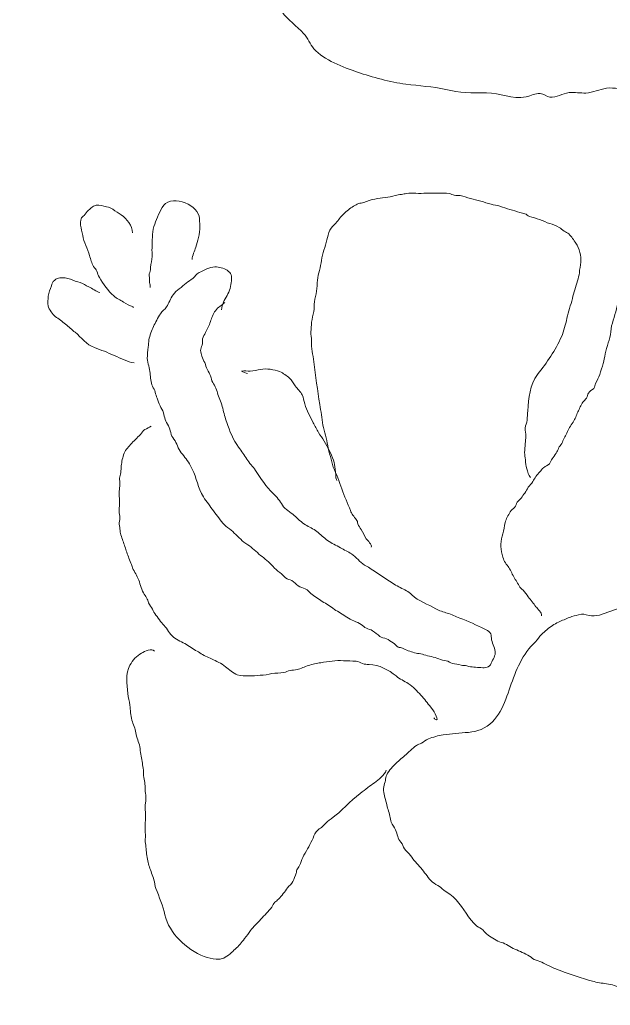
# Model space of a CAD drawing. Header units: millimetres. Extents: x 378.1 to 391.6, y -209.8 to -175.9.
# Drawn here: x 381.956 to 384.171, y -193.075 to -189.377 of the extents above; entities that cross this region are included whole.
import ezdxf

# ---------------------------------------------------------------- set-up
doc = ezdxf.new("R2010")
doc.units = ezdxf.units.MM
doc.header["$MEASUREMENT"] = 0
doc.layers.add('RightSide', color=7, linetype='Continuous', lineweight=0)

msp = doc.modelspace()

# ---------------------------------------------------------------- linework, layer by layer
at = {"layer": 'RightSide', "color": 18, "lineweight": 13, "true_color": 0x000000}
for points, knots in [([(385.8893, -193.0246), (385.9044, -192.9989), (385.9155, -192.978), (385.9225, -192.9506), (385.9292, -192.9247), (385.9317, -192.9003), (385.9431, -192.8748), (385.9657, -192.8245), (385.9929, -192.7739), (386.0216, -192.7273), (386.0736, -192.6427), (386.1129, -192.5322), (386.1392, -192.4359), (386.1668, -192.335), (386.2065, -192.2427), (386.2365, -192.1445), (386.2651, -192.0514), (386.2861, -191.957), (386.2862, -191.8602), (386.2862, -191.7687), (386.2862, -191.6773), (386.2862, -191.5858), (386.2862, -191.5418), (386.2855, -191.4977), (386.2861, -191.4537), (386.2868, -191.4061), (386.2707, -191.3665), (386.27, -191.3176), (386.2686, -191.2224), (386.2234, -191.1203), (386.1867, -191.0319), (386.1482, -190.9391), (386.1335, -190.8348), (386.1001, -190.738), (386.0662, -190.6398), (386.0325, -190.5448), (386.001, -190.4453), (385.9727, -190.356), (386.0006, -190.2607), (385.956, -190.1725), (385.9071, -190.0757), (385.849, -189.9725), (385.7694, -189.8992), (385.7259, -189.8591), (385.706, -189.8183), (385.6789, -189.7665), (385.6534, -189.7178), (385.6155, -189.6786), (385.5833, -189.6346), (385.5469, -189.5849), (385.4965, -189.5436), (385.4424, -189.5139), (385.3953, -189.4879), (385.3538, -189.4559), (385.3022, -189.4381), (385.2127, -189.407), (385.1188, -189.3983), (385.0302, -189.3737), (385.001, -189.3656), (384.9813, -189.3731), (384.9544, -189.3783), (384.9358, -189.3819), (384.916, -189.3822), (384.8975, -189.3856), (384.8409, -189.396), (384.8057, -189.4188), (384.7567, -189.4446), (384.7145, -189.4669), (384.6665, -189.4898), (384.6229, -189.5043), (384.5728, -189.521), (384.5317, -189.5524), (384.4845, -189.5689), (384.4345, -189.5864), (384.3824, -189.6024), (384.3303, -189.6139), (384.3031, -189.62), (384.2753, -189.6312), (384.2485, -189.6354), (384.2189, -189.6402), (384.1868, -189.6297), (384.1571, -189.6337), (384.1298, -189.6374), (384.1083, -189.6503), (384.0799, -189.6517), (384.0592, -189.6528), (384.0376, -189.6479), (384.017, -189.6503), (383.9911, -189.6532), (383.9698, -189.6688), (383.9446, -189.6667), (383.932, -189.6657), (383.9211, -189.6548), (383.909, -189.6539), (383.8873, -189.6522), (383.8754, -189.6619), (383.8553, -189.6661), (383.8025, -189.6771), (383.758, -189.6503), (383.7067, -189.651), (383.6519, -189.6517), (383.6057, -189.6506), (383.554, -189.6383), (383.5061, -189.6269), (383.4527, -189.6252), (383.4042, -189.6185), (383.3458, -189.6105), (383.279, -189.5926), (383.2232, -189.5734), (383.1721, -189.5558), (383.096, -189.5278), (383.0598, -189.4857), (383.0444, -189.4678), (383.0369, -189.4462), (383.021, -189.428), (382.9962, -189.3998), (382.9601, -189.3783), (382.9399, -189.3466), (382.925, -189.3234), (382.9225, -189.3078), (382.9008, -189.2873), (382.872, -189.2599), (382.8716, -189.2611), (382.8617, -189.2212), (382.8488, -189.1688), (382.7902, -189.124), (382.7671, -189.0733), (382.7609, -189.0598), (382.766, -189.0398), (382.7607, -189.0264), (382.7564, -189.0154), (382.7455, -189.0076), (382.7405, -188.9975), (382.7276, -188.9714), (382.7352, -188.9558), (382.7317, -188.9276), (382.7255, -188.8769), (382.7018, -188.8321), (382.6982, -188.7815), (382.6962, -188.7535), (382.684, -188.7316), (382.6804, -188.7045), (382.6772, -188.6809), (382.6848, -188.6572), (382.6798, -188.6339), (382.668, -188.5797), (382.6527, -188.523), (382.6399, -188.4688), (382.6336, -188.4422), (382.6323, -188.422), (382.632, -188.3948), (382.6317, -188.3663), (382.6213, -188.3471), (382.6165, -188.3199), (382.6077, -188.2704), (382.6151, -188.213), (382.6151, -188.1624), (382.6151, -188.0662), (382.6089, -187.9678), (382.6144, -187.8719), (382.6173, -187.8234), (382.6319, -187.7833), (382.6316, -187.7329), (382.6314, -187.6792), (382.6402, -187.624), (382.6514, -187.5716), (382.6638, -187.5134), (382.6913, -187.4547), (382.7102, -187.3981), (382.7212, -187.365), (382.7309, -187.3312), (382.7428, -187.2985), (382.7536, -187.269), (382.7712, -187.2486), (382.785, -187.2211), (382.8085, -187.1741), (382.8221, -187.1183), (382.8296, -187.0678), (382.8379, -187.0121), (382.8691, -186.9634), (382.878, -186.9061), (382.8826, -186.8768), (382.8806, -186.8514), (382.8916, -186.823), (382.9017, -186.797), (382.9081, -186.7778), (382.9127, -186.7504), (382.9166, -186.7275), (382.9245, -186.7136), (382.9338, -186.692), (382.9459, -186.6637), (382.9408, -186.6361), (382.949, -186.608), (382.9631, -186.5602), (383.0033, -186.5133), (383.033, -186.4753), (383.0767, -186.4195), (383.1169, -186.3706), (383.1736, -186.3274), (383.2227, -186.2898), (383.2494, -186.252), (383.3105, -186.2318), (383.3297, -186.2254), (383.3443, -186.2199), (383.3629, -186.2116), (383.3942, -186.1976), (383.419, -186.1979), (383.45, -186.1874), (383.5011, -186.17), (383.5349, -186.1585), (383.5907, -186.1613), (383.6159, -186.1626), (383.6325, -186.1749), (383.6564, -186.1794), (383.6838, -186.1845), (383.7115, -186.1844), (383.7396, -186.1909), (383.8589, -186.2185), (383.9588, -186.2804), (384.0703, -186.3278), (384.1186, -186.3483), (384.1646, -186.3709), (384.2122, -186.393), (384.237, -186.4045), (384.2602, -186.4207), (384.2852, -186.4315), (384.3131, -186.4435), (384.3434, -186.4409), (384.3688, -186.4587), (384.4011, -186.4814), (384.3982, -186.4875), (384.4378, -186.4967), (384.4597, -186.5019), (384.4903, -186.5068), (384.5087, -186.5185), (384.5542, -186.5474), (384.5972, -186.5905), (384.6527, -186.6051), (384.7048, -186.6189), (384.7583, -186.6258), (384.8112, -186.6414), (384.8542, -186.6541), (384.9086, -186.675), (384.9543, -186.6714), (384.9993, -186.668), (385.0435, -186.6352), (385.0866, -186.625), (385.112, -186.6189), (385.1388, -186.6184), (385.1626, -186.6047), (385.174, -186.5982), (385.1816, -186.5839), (385.1938, -186.5786), (385.208, -186.5724), (385.2261, -186.5761), (385.2407, -186.5717), (385.2876, -186.5578), (385.3375, -186.54), (385.3765, -186.5132), (385.4236, -186.4809), (385.4566, -186.4305), (385.4808, -186.3765), (385.5219, -186.2846), (385.529, -186.1806), (385.5501, -186.0855), (385.5617, -186.0335), (385.5772, -185.982), (385.5896, -185.9302), (385.6014, -185.8807), (385.6343, -185.8316), (385.6412, -185.7816)], [0, 0, 0, 0, 1, 1, 1, 2, 2, 2, 3, 3, 3, 4, 4, 4, 5, 5, 5, 6, 6, 6, 7, 7, 7, 8, 8, 8, 9, 9, 9, 10, 10, 10, 11, 11, 11, 12, 12, 12, 13, 13, 13, 14, 14, 14, 15, 15, 15, 16, 16, 16, 17, 17, 17, 18, 18, 18, 19, 19, 19, 20, 20, 20, 21, 21, 21, 22, 22, 22, 23, 23, 23, 24, 24, 24, 25, 25, 25, 26, 26, 26, 27, 27, 27, 28, 28, 28, 29, 29, 29, 30, 30, 30, 31, 31, 31, 32, 32, 32, 33, 33, 33, 34, 34, 34, 35, 35, 35, 36, 36, 36, 37, 37, 37, 38, 38, 38, 39, 39, 39, 40, 40, 40, 41, 41, 41, 42, 42, 42, 43, 43, 43, 44, 44, 44, 45, 45, 45, 46, 46, 46, 47, 47, 47, 48, 48, 48, 49, 49, 49, 50, 50, 50, 51, 51, 51, 52, 52, 52, 53, 53, 53, 54, 54, 54, 55, 55, 55, 56, 56, 56, 57, 57, 57, 58, 58, 58, 59, 59, 59, 60, 60, 60, 61, 61, 61, 62, 62, 62, 63, 63, 63, 64, 64, 64, 65, 65, 65, 66, 66, 66, 67, 67, 67, 68, 68, 68, 69, 69, 69, 70, 70, 70, 71, 71, 71, 72, 72, 72, 73, 73, 73, 74, 74, 74, 75, 75, 75, 76, 76, 76, 77, 77, 77, 78, 78, 78, 79, 79, 79, 80, 80, 80, 81, 81, 81, 82, 82, 82, 83, 83, 83, 84, 84, 84, 85, 85, 85, 86, 86, 86, 87, 87, 87, 88, 88, 88, 89, 89, 89, 90, 90, 90, 90]), ([(382.8135, -198.6304), (382.7859, -198.6115), (382.7777, -198.5754), (382.7602, -198.5482), (382.7411, -198.5185), (382.7208, -198.4976), (382.6973, -198.4733), (382.6755, -198.4507), (382.6696, -198.426), (382.655, -198.3989), (382.6365, -198.3645), (382.6121, -198.3354), (382.5944, -198.2997), (382.5597, -198.2293), (382.531, -198.1646), (382.4741, -198.1089), (382.4134, -198.0496), (382.3815, -197.9784), (382.344, -197.9028), (382.312, -197.8381), (382.293, -197.7714), (382.2676, -197.7044), (382.2534, -197.6667), (382.2523, -197.6305), (382.2393, -197.5927), (382.2268, -197.5566), (382.2095, -197.5183), (382.2031, -197.4811), (382.1975, -197.4483), (382.1992, -197.414), (382.1934, -197.3815), (382.1872, -197.3469), (382.1893, -197.3092), (382.1814, -197.2744), (382.1658, -197.206), (382.1317, -197.1355), (382.1204, -197.0662), (382.1173, -197.0474), (382.1231, -197.0277), (382.1199, -197.0094), (382.116, -196.9877), (382.1059, -196.9696), (382.102, -196.9474), (382.0969, -196.9185), (382.0925, -196.8899), (382.0864, -196.8614), (382.0707, -196.789), (382.0522, -196.7178), (382.04, -196.6452), (382.029, -196.5804), (382.0142, -196.5162), (382.0027, -196.4513), (381.9907, -196.3831), (381.9559, -196.3091), (381.9693, -196.2363), (381.976, -196.1999), (381.987, -196.1772), (381.9866, -196.138), (381.9863, -196.1034), (381.9878, -196.0687), (381.9866, -196.0342), (381.9854, -195.9987), (381.9724, -195.9689), (381.9693, -195.9341), (381.9685, -195.9251), (381.9685, -195.9115), (381.9697, -195.902), (381.9727, -195.879), (381.9704, -195.8586), (381.9733, -195.8366), (381.9778, -195.8037), (381.9827, -195.7705), (381.9863, -195.7365), (381.9899, -195.7021), (382.0025, -195.672), (382.0036, -195.6365), (382.0046, -195.6047), (382.0079, -195.5857), (382.0161, -195.5555), (382.0288, -195.5088), (382.0092, -195.4788), (382.0024, -195.4352), (381.9918, -195.368), (382.0164, -195.3052), (382.0193, -195.2413), (382.0228, -195.1653), (382.0622, -195.0923), (382.09, -195.0218), (382.1172, -194.9527), (382.1539, -194.8937), (382.1819, -194.8262), (382.2079, -194.7635), (382.2289, -194.6933), (382.2513, -194.629), (382.2629, -194.5956), (382.2765, -194.5628), (382.2888, -194.5299), (382.3016, -194.4957), (382.2981, -194.463), (382.3129, -194.4302), (382.3261, -194.4008), (382.3344, -194.3741), (382.3455, -194.3438), (382.3601, -194.304), (382.3855, -194.2701), (382.4042, -194.2317), (382.4202, -194.1989), (382.4397, -194.176), (382.4585, -194.1454), (382.4811, -194.1083), (382.4863, -194.0825), (382.5159, -194.0498), (382.5718, -193.988), (382.6051, -193.9109), (382.6643, -193.8518), (382.779, -193.7375), (382.909, -193.6408), (383.0619, -193.5869), (383.1234, -193.5652), (383.1835, -193.5427), (383.2434, -193.5161), (383.3123, -193.4856), (383.3874, -193.4805), (383.4589, -193.4546), (383.5233, -193.4311), (383.5913, -193.4402), (383.6577, -193.4251), (383.7301, -193.4087), (383.7898, -193.4514), (383.859, -193.455), (383.8979, -193.457), (383.9218, -193.4653), (383.9583, -193.4719), (383.9927, -193.4782), (384.0353, -193.4708), (384.0707, -193.471), (384.1045, -193.4712), (384.1368, -193.4648), (384.169, -193.4665), (384.1942, -193.4678), (384.2104, -193.4748), (384.2365, -193.4673), (384.2605, -193.4605), (384.2612, -193.4524), (384.2885, -193.4533), (384.3152, -193.4541), (384.338, -193.4695), (384.3646, -193.4719), (384.3818, -193.4735), (384.4007, -193.4669), (384.4175, -193.4702), (384.4622, -193.479), (384.4944, -193.4991), (384.5337, -193.5175), (384.6122, -193.5541), (384.7046, -193.5462), (384.7822, -193.5819), (384.8192, -193.5989), (384.8434, -193.6346), (384.8797, -193.6533), (384.9119, -193.6699), (384.9535, -193.6823), (384.9894, -193.6866), (385.0267, -193.6912), (385.0658, -193.682), (385.1032, -193.6854), (385.1406, -193.6888), (385.173, -193.7019), (385.2112, -193.7025), (385.2479, -193.7031), (385.2773, -193.7056), (385.3106, -193.6905), (385.3463, -193.6742), (385.3959, -193.6643), (385.423, -193.6368), (385.4375, -193.6221), (385.4405, -193.6131), (385.4586, -193.5997), (385.4797, -193.5841), (385.4988, -193.5704), (385.5218, -193.5574), (385.5673, -193.5315), (385.6068, -193.4983), (385.6384, -193.4537), (385.6469, -193.4416), (385.6585, -193.4258), (385.6662, -193.4134), (385.6748, -193.4065), (385.6821, -193.3985), (385.6881, -193.3892), (385.6901, -193.3736), (385.6921, -193.358), (385.694, -193.3424), (385.7009, -193.3255), (385.7123, -193.3199), (385.7203, -193.3057), (385.7351, -193.2793), (385.7409, -193.2497), (385.7529, -193.2221), (385.7689, -193.1854), (385.7901, -193.1442), (385.8103, -193.1109), (385.8313, -193.0763), (385.8676, -193.0515), (385.8727, -193.008)], [0, 0, 0, 0, 1, 1, 1, 2, 2, 2, 3, 3, 3, 4, 4, 4, 5, 5, 5, 6, 6, 6, 7, 7, 7, 8, 8, 8, 9, 9, 9, 10, 10, 10, 11, 11, 11, 12, 12, 12, 13, 13, 13, 14, 14, 14, 15, 15, 15, 16, 16, 16, 17, 17, 17, 18, 18, 18, 19, 19, 19, 20, 20, 20, 21, 21, 21, 22, 22, 22, 23, 23, 23, 24, 24, 24, 25, 25, 25, 26, 26, 26, 27, 27, 27, 28, 28, 28, 29, 29, 29, 30, 30, 30, 31, 31, 31, 32, 32, 32, 33, 33, 33, 34, 34, 34, 35, 35, 35, 36, 36, 36, 37, 37, 37, 38, 38, 38, 39, 39, 39, 40, 40, 40, 41, 41, 41, 42, 42, 42, 43, 43, 43, 44, 44, 44, 45, 45, 45, 46, 46, 46, 47, 47, 47, 48, 48, 48, 49, 49, 49, 50, 50, 50, 51, 51, 51, 52, 52, 52, 53, 53, 53, 54, 54, 54, 55, 55, 55, 56, 56, 56, 57, 57, 57, 58, 58, 58, 59, 59, 59, 60, 60, 60, 61, 61, 61, 62, 62, 62, 63, 63, 63, 64, 64, 64, 65, 65, 65, 66, 66, 66, 67, 67, 67, 68, 68, 68, 68])]:
    msp.add_open_spline(points, degree=3, knots=knots, dxfattribs=at)
at = {"layer": 'RightSide', "color": 18, "lineweight": 9, "true_color": 0x000000}
for points, knots in [([(382.6026, -190.2766), (382.6036, -190.2611), (382.6124, -190.2451), (382.6161, -190.2303), (382.6191, -190.2182), (382.6238, -190.2069), (382.6271, -190.1944), (382.6309, -190.1798), (382.632, -190.1663), (382.6314, -190.1514), (382.631, -190.1396), (382.6309, -190.1252), (382.6285, -190.1138), (382.6186, -190.0664), (382.5172, -190.0298), (382.4901, -190.0814), (382.4776, -190.1052), (382.4672, -190.1285), (382.4593, -190.1532), (382.4517, -190.177), (382.4542, -190.2078), (382.4522, -190.2326), (382.4513, -190.2441), (382.4539, -190.2542), (382.4534, -190.2653), (382.4527, -190.279), (382.4474, -190.2921), (382.4465, -190.306), (382.4461, -190.3125), (382.4464, -190.3189), (382.444, -190.3251), (382.4403, -190.3352), (382.4406, -190.3331), (382.4426, -190.3436), (382.4439, -190.35), (382.4421, -190.3559), (382.4433, -190.3624), (382.4446, -190.3697), (382.4464, -190.3733), (382.4456, -190.3812)], [0, 0, 0, 0, 1, 1, 1, 2, 2, 2, 3, 3, 3, 4, 4, 4, 5, 5, 5, 6, 6, 6, 7, 7, 7, 8, 8, 8, 9, 9, 9, 10, 10, 10, 11, 11, 11, 12, 12, 12, 13, 13, 13, 13]), ([(383.8718, -191.0951), (383.8644, -191.0861), (383.8622, -191.0723), (383.8586, -191.0615), (383.8548, -191.05), (383.8525, -191.0405), (383.853, -191.0285), (383.8533, -191.0185), (383.8493, -191.0106), (383.8502, -191.0002), (383.8512, -190.9893), (383.8518, -190.9784), (383.8527, -190.9675), (383.8534, -190.9582), (383.8547, -190.9488), (383.8549, -190.9395), (383.8552, -190.9287), (383.8511, -190.9201), (383.8523, -190.9089), (383.8535, -190.8981), (383.8588, -190.8898), (383.8594, -190.8788), (383.8602, -190.8672), (383.8612, -190.8557), (383.8621, -190.8441), (383.8657, -190.7974), (383.8687, -190.7464), (383.8988, -190.7074), (383.9329, -190.6631), (383.9667, -190.6175), (383.9881, -190.5661), (383.9978, -190.5427), (384.0039, -190.5214), (384.0086, -190.4972), (384.0134, -190.4719), (384.0235, -190.4479), (384.0292, -190.4228), (384.0343, -190.4003), (384.0427, -190.379), (384.0484, -190.3564), (384.0511, -190.3459), (384.0548, -190.3374), (384.0555, -190.3261), (384.0565, -190.3128), (384.0592, -190.2998), (384.0606, -190.2867), (384.0631, -190.263), (384.0556, -190.2353), (384.0422, -190.2154), (384.034, -190.2033), (384.0273, -190.1908), (384.0162, -190.1806), (384.0107, -190.1755), (384.0046, -190.1736), (383.9982, -190.1701), (383.9913, -190.1663), (383.986, -190.16), (383.9792, -190.1561), (383.9684, -190.15), (383.9566, -190.145), (383.9446, -190.1416), (383.9314, -190.1379), (383.9195, -190.1303), (383.9062, -190.1262), (383.8937, -190.1224), (383.8799, -190.1192), (383.8679, -190.1145), (383.8617, -190.1121), (383.858, -190.1067), (383.8513, -190.1049), (383.8446, -190.1032), (383.8392, -190.1024), (383.8327, -190.1002), (383.8077, -190.0916), (383.7823, -190.0856), (383.7576, -190.0765), (383.7464, -190.0725), (383.7354, -190.072), (383.7244, -190.0691), (383.7115, -190.0658), (383.6986, -190.0611), (383.6856, -190.0578), (383.6597, -190.0514), (383.6341, -190.0434), (383.6083, -190.0366), (383.6011, -190.0347), (383.5935, -190.0366), (383.5862, -190.0354), (383.5795, -190.0342), (383.5742, -190.0305), (383.5676, -190.0293), (383.5537, -190.0266), (383.5373, -190.028), (383.5231, -190.0273), (383.4954, -190.0259), (383.4696, -190.0293), (383.4419, -190.0279), (383.4299, -190.0273), (383.419, -190.0263), (383.4072, -190.0285), (383.4009, -190.0296), (383.3942, -190.0311), (383.388, -190.0323), (383.3802, -190.0337), (383.3718, -190.0332), (383.3644, -190.0361), (383.3403, -190.0457), (383.3141, -190.0441), (383.2883, -190.0494), (383.2741, -190.0523), (383.2592, -190.0568), (383.2464, -190.0622), (383.2403, -190.0648), (383.2336, -190.0644), (383.2272, -190.0668), (383.221, -190.0691), (383.2142, -190.0738), (383.2082, -190.0769), (383.1941, -190.0843), (383.183, -190.0955), (383.171, -190.1057), (383.159, -190.1158), (383.1526, -190.1285), (383.1422, -190.1395), (383.1335, -190.1487), (383.1253, -190.1547), (383.1194, -190.1664), (383.1132, -190.1783), (383.1113, -190.1907), (383.1085, -190.2032), (383.1027, -190.2292), (383.0902, -190.2531), (383.0879, -190.2798), (383.0857, -190.3053), (383.0744, -190.329), (383.0727, -190.3544), (383.0718, -190.3675), (383.0721, -190.3818), (383.0698, -190.3947), (383.0673, -190.4089), (383.0628, -190.4209), (383.0616, -190.4355), (383.0607, -190.4473), (383.0607, -190.4595), (383.0591, -190.4712), (383.0572, -190.4852), (383.052, -190.4976), (383.051, -190.5122), (383.0501, -190.524), (383.0492, -190.5357), (383.0483, -190.5474), (383.0473, -190.5598), (383.051, -190.5695), (383.0506, -190.5814), (383.0497, -190.6086), (383.0559, -190.6337), (383.059, -190.6603), (383.0652, -190.7138), (383.0741, -190.7672), (383.0813, -190.8209), (383.083, -190.8334), (383.0858, -190.8464), (383.0882, -190.8589), (383.0906, -190.8721), (383.0909, -190.8845), (383.0936, -190.8977), (383.0989, -190.9236), (383.1074, -190.9484), (383.1112, -190.975), (383.1131, -190.9888), (383.1169, -191.0023), (383.1219, -191.0156), (383.1268, -191.0286), (383.1269, -191.0427), (383.1324, -191.0557), (383.144, -191.0826), (383.1551, -191.1094), (383.1642, -191.1374), (383.1733, -191.1653), (383.1868, -191.1911), (383.1964, -191.2183), (383.2011, -191.2317), (383.2097, -191.2413), (383.2182, -191.2522), (383.223, -191.2585), (383.2227, -191.2617), (383.2249, -191.269), (383.2271, -191.2762), (383.2329, -191.2827), (383.2367, -191.2893), (383.2434, -191.3009), (383.2492, -191.3129), (383.2561, -191.3243), (383.2607, -191.3318), (383.2787, -191.347), (383.2749, -191.3559)], [0, 0, 0, 0, 1, 1, 1, 2, 2, 2, 3, 3, 3, 4, 4, 4, 5, 5, 5, 6, 6, 6, 7, 7, 7, 8, 8, 8, 9, 9, 9, 10, 10, 10, 11, 11, 11, 12, 12, 12, 13, 13, 13, 14, 14, 14, 15, 15, 15, 16, 16, 16, 17, 17, 17, 18, 18, 18, 19, 19, 19, 20, 20, 20, 21, 21, 21, 22, 22, 22, 23, 23, 23, 24, 24, 24, 25, 25, 25, 26, 26, 26, 27, 27, 27, 28, 28, 28, 29, 29, 29, 30, 30, 30, 31, 31, 31, 32, 32, 32, 33, 33, 33, 34, 34, 34, 35, 35, 35, 36, 36, 36, 37, 37, 37, 38, 38, 38, 39, 39, 39, 40, 40, 40, 41, 41, 41, 42, 42, 42, 43, 43, 43, 44, 44, 44, 45, 45, 45, 46, 46, 46, 47, 47, 47, 48, 48, 48, 49, 49, 49, 50, 50, 50, 51, 51, 51, 52, 52, 52, 53, 53, 53, 54, 54, 54, 55, 55, 55, 56, 56, 56, 57, 57, 57, 58, 58, 58, 59, 59, 59, 60, 60, 60, 61, 61, 61, 62, 62, 62, 63, 63, 63, 64, 64, 64, 65, 65, 65, 65]), ([(382.3795, -190.1763), (382.3786, -190.149), (382.3583, -190.1246), (382.3368, -190.1085), (382.3268, -190.1011), (382.3154, -190.0954), (382.3056, -190.0881), (382.2951, -190.0802), (382.2847, -190.0801), (382.2717, -190.0761), (382.2591, -190.0721), (382.2467, -190.0701), (382.2331, -190.0761), (382.2282, -190.0783), (382.2182, -190.0884), (382.214, -190.0917), (382.2065, -190.0976), (382.2032, -190.104), (382.1972, -190.1109), (382.1928, -190.1159), (382.1884, -190.1174), (382.1861, -190.1242), (382.1842, -190.1295), (382.1837, -190.1421), (382.1844, -190.1479), (382.1857, -190.1601), (382.1902, -190.1736), (382.1925, -190.1858), (382.195, -190.1988), (382.1978, -190.2116), (382.2039, -190.2237), (382.2104, -190.2363), (382.2134, -190.2486), (382.2178, -190.2619), (382.2223, -190.275), (382.2253, -190.291), (382.2333, -190.3026), (382.2379, -190.3093), (382.2419, -190.3129), (382.2448, -190.3206), (382.2482, -190.3295), (382.2501, -190.3354), (382.255, -190.3435), (382.27, -190.3683), (382.2865, -190.3943), (382.3087, -190.413), (382.3204, -190.4229), (382.3319, -190.4284), (382.3453, -190.436), (382.3566, -190.4425), (382.3685, -190.4512), (382.3815, -190.454), (382.3817, -190.4552), (382.3819, -190.4565), (382.3821, -190.4578)], [0, 0, 0, 0, 1, 1, 1, 2, 2, 2, 3, 3, 3, 4, 4, 4, 5, 5, 5, 6, 6, 6, 7, 7, 7, 8, 8, 8, 9, 9, 9, 10, 10, 10, 11, 11, 11, 12, 12, 12, 13, 13, 13, 14, 14, 14, 15, 15, 15, 16, 16, 16, 17, 17, 17, 18, 18, 18, 18]), ([(382.725, -190.4374), (382.7134, -190.449), (382.6999, -190.455), (382.69, -190.4685), (382.6814, -190.4803), (382.6759, -190.4964), (382.6715, -190.5095), (382.6666, -190.524), (382.6587, -190.537), (382.6527, -190.5509), (382.6493, -190.5589), (382.6439, -190.5654), (382.6422, -190.5742), (382.6407, -190.5818), (382.6423, -190.5897), (382.6402, -190.5973), (382.6381, -190.6053), (382.6336, -190.6097), (382.6346, -190.6181), (382.6354, -190.6246), (382.6382, -190.633), (382.6397, -190.6395), (382.6418, -190.6487), (382.6463, -190.6552), (382.6501, -190.6633), (382.6545, -190.6725), (382.6546, -190.6811), (382.6599, -190.6903), (382.6638, -190.6971), (382.6693, -190.7064), (382.6722, -190.7136), (382.6757, -190.7227), (382.6747, -190.7292), (382.6804, -190.7378), (382.6889, -190.7506), (382.6957, -190.7676), (382.6996, -190.7829), (382.7042, -190.8007), (382.714, -190.8163), (382.7176, -190.8346), (382.7211, -190.8523), (382.7267, -190.8706), (382.7326, -190.8881), (382.7431, -190.9191), (382.757, -190.9543), (382.7771, -190.9812), (382.7879, -190.9957), (382.7973, -191.0104), (382.8075, -191.0254), (382.8175, -191.0401), (382.8305, -191.0529), (382.8403, -191.0679), (382.8602, -191.0978), (382.8804, -191.1297), (382.9069, -191.1546), (382.921, -191.1678), (382.9315, -191.1827), (382.9418, -191.1985), (382.9517, -191.2138), (382.972, -191.2248), (382.9857, -191.237), (382.9988, -191.2486), (383.0127, -191.2627), (383.0276, -191.2721), (383.0409, -191.2806), (383.058, -191.2866), (383.0703, -191.2968), (383.0838, -191.3079), (383.0966, -191.3205), (383.111, -191.3308), (383.1255, -191.3414), (383.1436, -191.349), (383.1593, -191.3582), (383.1728, -191.3661), (383.1879, -191.3726), (383.2009, -191.3813), (383.2186, -191.3934), (383.2314, -191.4118), (383.2495, -191.423), (383.2564, -191.4272), (383.2621, -191.4293), (383.2688, -191.4342), (383.2762, -191.4395), (383.2845, -191.4442), (383.2921, -191.4495), (383.307, -191.4599), (383.3226, -191.4692), (383.3375, -191.4798), (383.3529, -191.4908), (383.3669, -191.4995), (383.3838, -191.5078), (383.3985, -191.5151), (383.4156, -191.5229), (383.4271, -191.5345), (383.4519, -191.5596), (383.4882, -191.5692), (383.5169, -191.5873), (383.5285, -191.5947), (383.5464, -191.5994), (383.56, -191.6034), (383.5764, -191.6083), (383.5903, -191.6168), (383.6066, -191.6221), (383.6397, -191.6328), (383.6691, -191.6491), (383.7005, -191.6632), (383.7077, -191.6664), (383.7141, -191.67), (383.7194, -191.6757), (383.727, -191.6839), (383.7243, -191.6872), (383.7252, -191.6973), (383.7269, -191.7153), (383.7379, -191.7294), (383.7398, -191.7473), (383.7414, -191.7629), (383.7312, -191.7771), (383.7249, -191.7911), (383.717, -191.8088), (383.7042, -191.8089), (383.6864, -191.8079), (383.668, -191.8069), (383.6513, -191.8063), (383.6339, -191.8016), (383.6263, -191.7996), (383.619, -191.8004), (383.6116, -191.7984), (383.6011, -191.7956), (383.5893, -191.7955), (383.5792, -191.7922), (383.5707, -191.7894), (383.5653, -191.7842), (383.5561, -191.7825), (383.5458, -191.7805), (383.5377, -191.7793), (383.5277, -191.7753), (383.5094, -191.768), (383.491, -191.765), (383.4724, -191.7596), (383.4567, -191.7551), (383.4405, -191.7539), (383.4251, -191.7485), (383.4174, -191.7457), (383.4097, -191.7432), (383.4023, -191.7397), (383.3988, -191.7381), (383.3958, -191.7358), (383.3922, -191.7344), (383.3872, -191.7325), (383.3804, -191.7331), (383.3759, -191.7306), (383.3691, -191.7268), (383.3637, -191.7195), (383.357, -191.7153), (383.3483, -191.7099), (383.3412, -191.7035), (383.3316, -191.6996), (383.3233, -191.6963), (383.3138, -191.6961), (383.3068, -191.6906), (383.2978, -191.6836), (383.2892, -191.6769), (383.2796, -191.6702), (383.272, -191.6647), (383.2648, -191.6635), (383.2563, -191.6598), (383.2484, -191.6564), (383.2446, -191.6503), (383.2373, -191.6458), (383.2204, -191.6353), (383.1988, -191.6302), (383.1826, -191.6186), (383.168, -191.6082), (383.152, -191.5995), (383.1366, -191.5893), (383.1213, -191.579), (383.1068, -191.5688), (383.0911, -191.5596), (383.077, -191.5513), (383.0601, -191.5398), (383.0477, -191.5293), (383.0399, -191.5228), (383.0377, -191.5159), (383.0274, -191.5127), (383.0178, -191.5097), (383.0094, -191.5058), (383.0006, -191.5005), (382.9919, -191.4952), (382.9854, -191.4866), (382.9768, -191.4813), (382.9694, -191.4767), (382.9602, -191.4769), (382.9533, -191.4714), (382.9457, -191.4653), (382.9409, -191.4567), (382.9322, -191.451), (382.9213, -191.4437), (382.914, -191.4375), (382.9051, -191.4275), (382.8915, -191.4121), (382.8751, -191.3997), (382.8591, -191.3866), (382.8436, -191.3738), (382.828, -191.3571), (382.8113, -191.3467), (382.7911, -191.3341), (382.778, -191.3191), (382.761, -191.3029), (382.7457, -191.2885), (382.7253, -191.2758), (382.7124, -191.2593), (382.6992, -191.2423), (382.6853, -191.2247), (382.6733, -191.2067), (382.662, -191.1896), (382.6463, -191.1723), (382.6376, -191.1541), (382.6214, -191.1203), (382.6161, -191.0832), (382.5966, -191.0502), (382.5865, -191.0329), (382.5745, -191.0166), (382.5616, -191.0014), (382.549, -190.9867), (382.5466, -190.9659), (382.5343, -190.9507), (382.522, -190.9355), (382.5218, -190.9175), (382.5137, -190.9004), (382.5094, -190.8914), (382.5043, -190.8861), (382.5015, -190.8764), (382.4991, -190.8682), (382.4977, -190.8596), (382.4954, -190.8516), (382.4928, -190.8428), (382.4864, -190.8334), (382.4826, -190.825), (382.4784, -190.8156), (382.4751, -190.807), (382.4715, -190.7974), (382.4686, -190.7894), (382.4662, -190.7824), (382.4643, -190.7741), (382.4622, -190.7653), (382.4577, -190.7604), (382.4543, -190.7521), (382.4481, -190.7371), (382.4461, -190.7193), (382.4451, -190.7036), (382.4439, -190.6846), (382.4356, -190.6668), (382.4346, -190.6477), (382.4339, -190.6339), (382.4371, -190.6186), (382.4381, -190.6048), (382.4396, -190.586), (382.4408, -190.5698), (382.4476, -190.552), (382.454, -190.5351), (382.4615, -190.5205), (382.4697, -190.5042), (382.474, -190.4959), (382.4793, -190.4881), (382.4837, -190.4797), (382.4893, -190.4689), (382.4998, -190.4642), (382.5066, -190.4545), (382.5164, -190.4405), (382.5208, -190.4226), (382.531, -190.4088), (382.5437, -190.3917), (382.5642, -190.3796), (382.5804, -190.3656), (382.5886, -190.3585), (382.5973, -190.3537), (382.6058, -190.3473), (382.6147, -190.3405), (382.6185, -190.3306), (382.6288, -190.3257), (382.6474, -190.3169), (382.6668, -190.3044), (382.6881, -190.3042), (382.7027, -190.304), (382.7222, -190.3092), (382.7343, -190.317), (382.7506, -190.3277), (382.7518, -190.338), (382.7504, -190.3566), (382.749, -190.3749), (382.7428, -190.3953), (382.7337, -190.4117), (382.7238, -190.4296), (382.7143, -190.4439), (382.7132, -190.465)], [0, 0, 0, 0, 1, 1, 1, 2, 2, 2, 3, 3, 3, 4, 4, 4, 5, 5, 5, 6, 6, 6, 7, 7, 7, 8, 8, 8, 9, 9, 9, 10, 10, 10, 11, 11, 11, 12, 12, 12, 13, 13, 13, 14, 14, 14, 15, 15, 15, 16, 16, 16, 17, 17, 17, 18, 18, 18, 19, 19, 19, 20, 20, 20, 21, 21, 21, 22, 22, 22, 23, 23, 23, 24, 24, 24, 25, 25, 25, 26, 26, 26, 27, 27, 27, 28, 28, 28, 29, 29, 29, 30, 30, 30, 31, 31, 31, 32, 32, 32, 33, 33, 33, 34, 34, 34, 35, 35, 35, 36, 36, 36, 37, 37, 37, 38, 38, 38, 39, 39, 39, 40, 40, 40, 41, 41, 41, 42, 42, 42, 43, 43, 43, 44, 44, 44, 45, 45, 45, 46, 46, 46, 47, 47, 47, 48, 48, 48, 49, 49, 49, 50, 50, 50, 51, 51, 51, 52, 52, 52, 53, 53, 53, 54, 54, 54, 55, 55, 55, 56, 56, 56, 57, 57, 57, 58, 58, 58, 59, 59, 59, 60, 60, 60, 61, 61, 61, 62, 62, 62, 63, 63, 63, 64, 64, 64, 65, 65, 65, 66, 66, 66, 67, 67, 67, 68, 68, 68, 69, 69, 69, 70, 70, 70, 71, 71, 71, 72, 72, 72, 73, 73, 73, 74, 74, 74, 75, 75, 75, 76, 76, 76, 77, 77, 77, 78, 78, 78, 79, 79, 79, 80, 80, 80, 81, 81, 81, 82, 82, 82, 83, 83, 83, 84, 84, 84, 85, 85, 85, 86, 86, 86, 87, 87, 87, 88, 88, 88, 89, 89, 89, 90, 90, 90, 91, 91, 91, 92, 92, 92, 93, 93, 93, 94, 94, 94, 95, 95, 95, 96, 96, 96, 97, 97, 97, 98, 98, 98, 98]), ([(384.4683, -191.5938), (384.4754, -191.6054), (384.5125, -191.5842), (384.5222, -191.5802), (384.5346, -191.5752), (384.5404, -191.5692), (384.5489, -191.5601), (384.5573, -191.5512), (384.5692, -191.5474), (384.5772, -191.5384), (384.5966, -191.5169), (384.6195, -191.4981), (384.6429, -191.4807), (384.6514, -191.4744), (384.6604, -191.4666), (384.6673, -191.4586), (384.6778, -191.4462), (384.6887, -191.4362), (384.7, -191.4245), (384.7201, -191.4036), (384.7308, -191.3756), (384.7508, -191.355), (384.7713, -191.3339), (384.7885, -191.3089), (384.8045, -191.2848), (384.8193, -191.2623), (384.8346, -191.2362), (384.8427, -191.2104), (384.8463, -191.1993), (384.8457, -191.1863), (384.8464, -191.1748), (384.8473, -191.1615), (384.853, -191.1502), (384.8542, -191.1372), (384.8585, -191.0899), (384.8878, -191.0451), (384.8982, -190.999), (384.904, -190.973), (384.9155, -190.9476), (384.9188, -190.9214), (384.9205, -190.9082), (384.9196, -190.896), (384.924, -190.8832), (384.9293, -190.8676), (384.925, -190.8597), (384.9244, -190.8441), (384.9241, -190.8386), (384.9263, -190.8342), (384.927, -190.8291), (384.9279, -190.8229), (384.927, -190.8187), (384.9269, -190.8123), (384.9266, -190.7995), (384.929, -190.7857), (384.93, -190.7729), (384.9319, -190.7481), (384.9338, -190.7232), (384.9357, -190.6983), (384.9367, -190.6856), (384.9387, -190.6732), (384.9362, -190.6607), (384.935, -190.6548), (384.9356, -190.65), (384.9352, -190.6442), (384.9347, -190.6374), (384.9318, -190.6318), (384.9316, -190.6249), (384.9314, -190.6182), (384.933, -190.6131), (384.931, -190.6064), (384.9288, -190.5994), (384.9241, -190.5928), (384.9213, -190.586), (384.9157, -190.5722), (384.909, -190.5598), (384.9027, -190.5465), (384.8966, -190.5336), (384.8881, -190.5227), (384.8808, -190.5103), (384.8757, -190.5014), (384.8736, -190.4962), (384.8662, -190.4882), (384.8616, -190.4832), (384.8586, -190.4774), (384.8552, -190.4715), (384.8472, -190.4577), (384.8367, -190.4468), (384.8261, -190.4349), (384.8152, -190.4226), (384.8024, -190.4153), (384.79, -190.4052), (384.7792, -190.3963), (384.7691, -190.3876), (384.7556, -190.3819), (384.7445, -190.3772), (384.7299, -190.3722), (384.7179, -190.3689), (384.6932, -190.3619), (384.6696, -190.3512), (384.6455, -190.3426), (384.6185, -190.3329), (384.5924, -190.3222), (384.5648, -190.315), (384.5372, -190.3077), (384.5095, -190.3159), (384.4823, -190.3145), (384.4557, -190.313), (384.4315, -190.32), (384.4055, -190.3257), (384.399, -190.3271), (384.3929, -190.3309), (384.3867, -190.3322), (384.3802, -190.3335), (384.3741, -190.3317), (384.3676, -190.3326), (384.3512, -190.3346), (384.3372, -190.3416), (384.3214, -190.3445), (384.295, -190.3495), (384.2699, -190.3693), (384.2482, -190.3848), (384.2209, -190.4043), (384.2, -190.4285), (384.1942, -190.4618), (384.1893, -190.4905), (384.1748, -190.5185), (384.1732, -190.5475), (384.1717, -190.5761), (384.1575, -190.603), (384.1522, -190.6308), (384.1498, -190.6432), (384.1483, -190.6548), (384.145, -190.667), (384.1413, -190.6806), (384.1355, -190.6939), (384.1321, -190.7076), (384.1288, -190.7209), (384.1214, -190.7289), (384.1162, -190.7413), (384.1134, -190.7481), (384.1143, -190.7542), (384.1093, -190.7602), (384.1038, -190.7667), (384.0932, -190.7698), (384.0892, -190.7775), (384.0858, -190.7839), (384.0872, -190.79), (384.0823, -190.7964), (384.0782, -190.8018), (384.0726, -190.8055), (384.0689, -190.8117), (384.0621, -190.8231), (384.0554, -190.8363), (384.0499, -190.8483), (384.0442, -190.8605), (384.0399, -190.875), (384.0322, -190.8863), (384.0224, -190.9006), (384.0141, -190.9119), (384.0084, -190.9284), (384.0061, -190.9352), (384.002, -190.9408), (383.9984, -190.9468), (383.9944, -190.9534), (383.9931, -190.9602), (383.9893, -190.9669), (383.9857, -190.9734), (383.9802, -190.9768), (383.9775, -190.9842), (383.9743, -190.9926), (383.9732, -190.9963), (383.9683, -191.0036), (383.9637, -191.0106), (383.9588, -191.0173), (383.954, -191.0242), (383.9499, -191.03), (383.9481, -191.0372), (383.9435, -191.0426), (383.9375, -191.0495), (383.9277, -191.0517), (383.9211, -191.0577), (383.9163, -191.0621), (383.9115, -191.0684), (383.9069, -191.0734), (383.8974, -191.0839), (383.8873, -191.0974), (383.8803, -191.1096), (383.8757, -191.1175), (383.869, -191.1232), (383.864, -191.1309), (383.8589, -191.1385), (383.8566, -191.1458), (383.8505, -191.1527), (383.8451, -191.159), (383.8423, -191.1655), (383.8373, -191.172), (383.8328, -191.1779), (383.8265, -191.1811), (383.8224, -191.1874), (383.8184, -191.1937), (383.8175, -191.2012), (383.8124, -191.207), (383.807, -191.2131), (383.8, -191.2165), (383.7956, -191.2236), (383.7888, -191.2346), (383.7803, -191.2513), (383.777, -191.2637), (383.7735, -191.2773), (383.7725, -191.2924), (383.7681, -191.3057), (383.7596, -191.331), (383.7595, -191.3573), (383.7654, -191.3834), (383.7684, -191.3965), (383.7755, -191.4137), (383.784, -191.4237), (383.7946, -191.4361), (383.7995, -191.4474), (383.8065, -191.4622), (383.813, -191.4762), (383.8231, -191.4867), (383.8291, -191.5009), (383.8326, -191.5091), (383.8376, -191.5123), (383.8443, -191.5179), (383.8529, -191.5251), (383.8569, -191.5342), (383.864, -191.5426), (383.8741, -191.5546), (383.8827, -191.5672), (383.8924, -191.5793), (383.8995, -191.5881), (383.9141, -191.6009), (383.9139, -191.613)], [0, 0, 0, 0, 1, 1, 1, 2, 2, 2, 3, 3, 3, 4, 4, 4, 5, 5, 5, 6, 6, 6, 7, 7, 7, 8, 8, 8, 9, 9, 9, 10, 10, 10, 11, 11, 11, 12, 12, 12, 13, 13, 13, 14, 14, 14, 15, 15, 15, 16, 16, 16, 17, 17, 17, 18, 18, 18, 19, 19, 19, 20, 20, 20, 21, 21, 21, 22, 22, 22, 23, 23, 23, 24, 24, 24, 25, 25, 25, 26, 26, 26, 27, 27, 27, 28, 28, 28, 29, 29, 29, 30, 30, 30, 31, 31, 31, 32, 32, 32, 33, 33, 33, 34, 34, 34, 35, 35, 35, 36, 36, 36, 37, 37, 37, 38, 38, 38, 39, 39, 39, 40, 40, 40, 41, 41, 41, 42, 42, 42, 43, 43, 43, 44, 44, 44, 45, 45, 45, 46, 46, 46, 47, 47, 47, 48, 48, 48, 49, 49, 49, 50, 50, 50, 51, 51, 51, 52, 52, 52, 53, 53, 53, 54, 54, 54, 55, 55, 55, 56, 56, 56, 57, 57, 57, 58, 58, 58, 59, 59, 59, 60, 60, 60, 61, 61, 61, 62, 62, 62, 63, 63, 63, 64, 64, 64, 65, 65, 65, 66, 66, 66, 67, 67, 67, 68, 68, 68, 69, 69, 69, 70, 70, 70, 71, 71, 71, 72, 72, 72, 73, 73, 73, 74, 74, 74, 75, 75, 75, 76, 76, 76, 77, 77, 77, 78, 78, 78, 78]), ([(382.2567, -190.3999), (382.2434, -190.3983), (382.2277, -190.3843), (382.215, -190.3791), (382.2042, -190.3746), (382.194, -190.3664), (382.1826, -190.3633), (382.1584, -190.3567), (382.1343, -190.3415), (382.107, -190.3453), (382.1, -190.3463), (382.0928, -190.3496), (382.0871, -190.3537), (382.0774, -190.3605), (382.0781, -190.3655), (382.0747, -190.3757), (382.0704, -190.3885), (382.0648, -190.4004), (382.0632, -190.4139), (382.0618, -190.4259), (382.0599, -190.4394), (382.0626, -190.4512), (382.0652, -190.4621), (382.0801, -190.4834), (382.0887, -190.4904), (382.095, -190.4956), (382.1026, -190.4984), (382.1091, -190.5036), (382.1153, -190.5087), (382.1212, -190.5143), (382.1276, -190.5191), (382.1402, -190.5287), (382.1507, -190.5401), (382.1634, -190.5497), (382.1872, -190.5677), (382.2065, -190.5972), (382.2359, -190.6063), (382.2497, -190.6107), (382.2605, -190.6175), (382.2734, -190.621), (382.2866, -190.6245), (382.2977, -190.6326), (382.3104, -190.637), (382.3231, -190.6415), (382.3352, -190.6497), (382.3479, -190.6531), (382.3608, -190.6566), (382.3716, -190.6639), (382.3855, -190.6643)], [0, 0, 0, 0, 1, 1, 1, 2, 2, 2, 3, 3, 3, 4, 4, 4, 5, 5, 5, 6, 6, 6, 7, 7, 7, 8, 8, 8, 9, 9, 9, 10, 10, 10, 11, 11, 11, 12, 12, 12, 13, 13, 13, 14, 14, 14, 15, 15, 15, 16, 16, 16, 16]), ([(383.145, -191.1055), (383.1399, -191.0921), (383.1418, -191.0768), (383.1397, -191.063), (383.138, -191.0515), (383.1369, -191.0411), (383.1329, -191.0299), (383.1237, -191.0043), (383.1118, -190.9814), (383.0985, -190.9578), (383.0922, -190.9464), (383.0826, -190.9373), (383.077, -190.9259), (383.0707, -190.9131), (383.0633, -190.9014), (383.0569, -190.889), (383.0456, -190.867), (383.0326, -190.8432), (383.0252, -190.8182), (383.0218, -190.8069), (383.0207, -190.7949), (383.0158, -190.7849), (383.0091, -190.7714), (382.9981, -190.7629), (382.9893, -190.7509), (382.9817, -190.7404), (382.9779, -190.7304), (382.9679, -190.7218), (382.9567, -190.7123), (382.9452, -190.7032), (382.9311, -190.6973), (382.9115, -190.6891), (382.8809, -190.6845), (382.8593, -190.689), (382.847, -190.6916), (382.8333, -190.6946), (382.8204, -190.6957), (382.8099, -190.6965), (382.7985, -190.6917), (382.7885, -190.6949), (382.792, -190.6989), (382.8047, -190.7031), (382.8103, -190.7043)], [0, 0, 0, 0, 1, 1, 1, 2, 2, 2, 3, 3, 3, 4, 4, 4, 5, 5, 5, 6, 6, 6, 7, 7, 7, 8, 8, 8, 9, 9, 9, 10, 10, 10, 11, 11, 11, 12, 12, 12, 13, 13, 13, 14, 14, 14, 14]), ([(382.4491, -190.9019), (382.442, -190.9075), (382.4326, -190.9096), (382.425, -190.9146), (382.4169, -190.9201), (382.4144, -190.9256), (382.4084, -190.9327), (382.397, -190.946), (382.3832, -190.9574), (382.3717, -190.9707), (382.3612, -190.9828), (382.3505, -190.9934), (382.3457, -191.0092), (382.3407, -191.0253), (382.3375, -191.0406), (382.3362, -191.0574), (382.3357, -191.065), (382.3363, -191.0742), (382.3346, -191.0815), (382.3326, -191.0899), (382.3289, -191.0932), (382.3302, -191.1023), (382.3326, -191.1189), (382.3303, -191.1357), (382.329, -191.1527), (382.3277, -191.1677), (382.3318, -191.1813), (382.3305, -191.1961), (382.3298, -191.2039), (382.3293, -191.2116), (382.3286, -191.2194), (382.3277, -191.2296), (382.3313, -191.2367), (382.3316, -191.2466), (382.3319, -191.2543), (382.3287, -191.2624), (382.3294, -191.27), (382.3301, -191.2779), (382.3316, -191.2856), (382.3325, -191.2936), (382.334, -191.3079), (382.3399, -191.324), (382.3449, -191.3377), (382.35, -191.3519), (382.3546, -191.3663), (382.3595, -191.3805), (382.3621, -191.3881), (382.365, -191.3955), (382.3675, -191.4032), (382.3703, -191.4118), (382.3751, -191.4189), (382.3776, -191.4281), (382.3821, -191.4444), (382.3931, -191.4571), (382.3996, -191.4725), (382.4074, -191.491), (382.411, -191.5099), (382.4203, -191.5277), (382.4236, -191.5339), (382.4283, -191.5396), (382.4318, -191.5457), (382.4356, -191.5525), (382.4364, -191.5581), (382.4395, -191.5647), (382.4436, -191.5736), (382.4506, -191.5798), (382.4538, -191.5892), (382.4571, -191.5989), (382.4604, -191.6022), (382.467, -191.6106), (382.4734, -191.6185), (382.4776, -191.6275), (382.4844, -191.6352), (382.4901, -191.6418), (382.4967, -191.6477), (382.5021, -191.6545), (382.5137, -191.6691), (382.5217, -191.6876), (382.5384, -191.6977), (382.5541, -191.7073), (382.5709, -191.7157), (382.5872, -191.7247), (382.5952, -191.7291), (382.6021, -191.7355), (382.6099, -191.7401), (382.618, -191.7449), (382.6246, -191.7467), (382.6321, -191.7527), (382.6443, -191.7624), (382.6612, -191.7678), (382.6754, -191.7748), (382.6943, -191.7843), (382.7115, -191.7911), (382.7282, -191.8046), (382.7412, -191.815), (382.7561, -191.8293), (382.772, -191.835), (382.7855, -191.8398), (382.8016, -191.8384), (382.816, -191.8393), (382.8309, -191.8401), (382.8432, -191.8364), (382.8581, -191.8368), (382.8729, -191.8373), (382.888, -191.8332), (382.9021, -191.8306), (382.917, -191.8278), (382.9319, -191.8284), (382.9468, -191.8262), (382.955, -191.8249), (382.9623, -191.8205), (382.9703, -191.8188), (382.9786, -191.817), (382.9881, -191.8169), (382.9967, -191.815), (383.011, -191.8118), (383.0249, -191.8042), (383.0391, -191.7999), (383.0542, -191.7953), (383.0703, -191.7924), (383.0857, -191.7895), (383.1129, -191.7843), (383.142, -191.7805), (383.1701, -191.782), (383.186, -191.7829), (383.2023, -191.7827), (383.2182, -191.7843), (383.2273, -191.7852), (383.233, -191.7896), (383.2415, -191.7928), (383.2498, -191.7959), (383.2576, -191.7959), (383.2664, -191.7962), (383.3039, -191.7976), (383.3401, -191.8161), (383.3679, -191.8391), (383.3818, -191.8505), (383.3983, -191.8584), (383.4136, -191.8678), (383.432, -191.8793), (383.4465, -191.8955), (383.4608, -191.9115), (383.4673, -191.9186), (383.4743, -191.9254), (383.4796, -191.9334), (383.4853, -191.942), (383.4919, -191.9482), (383.4985, -191.9561), (383.5036, -191.9622), (383.5299, -192.0021), (383.5191, -192.0044), (383.5148, -192.0028), (383.5117, -192), (383.5097, -191.996)], [0, 0, 0, 0, 1, 1, 1, 2, 2, 2, 3, 3, 3, 4, 4, 4, 5, 5, 5, 6, 6, 6, 7, 7, 7, 8, 8, 8, 9, 9, 9, 10, 10, 10, 11, 11, 11, 12, 12, 12, 13, 13, 13, 14, 14, 14, 15, 15, 15, 16, 16, 16, 17, 17, 17, 18, 18, 18, 19, 19, 19, 20, 20, 20, 21, 21, 21, 22, 22, 22, 23, 23, 23, 24, 24, 24, 25, 25, 25, 26, 26, 26, 27, 27, 27, 28, 28, 28, 29, 29, 29, 30, 30, 30, 31, 31, 31, 32, 32, 32, 33, 33, 33, 34, 34, 34, 35, 35, 35, 36, 36, 36, 37, 37, 37, 38, 38, 38, 39, 39, 39, 40, 40, 40, 41, 41, 41, 42, 42, 42, 43, 43, 43, 44, 44, 44, 45, 45, 45, 46, 46, 46, 47, 47, 47, 48, 48, 48, 49, 49, 49, 50, 50, 50, 51, 51, 51, 51]), ([(384.3293, -191.7135), (384.3303, -191.6967), (384.3238, -191.6846), (384.3168, -191.6709), (384.3137, -191.6648), (384.314, -191.6579), (384.3114, -191.6516), (384.3099, -191.6478), (384.3083, -191.6454), (384.306, -191.6421), (384.301, -191.6346), (384.3004, -191.632), (384.2966, -191.6238), (384.286, -191.6006), (384.2405, -191.5795), (384.2162, -191.5835), (384.1859, -191.5884), (384.1599, -191.6035), (384.1304, -191.6109), (384.1187, -191.6138), (384.1041, -191.6155), (384.0918, -191.6127), (384.0767, -191.6093), (384.0677, -191.6037), (384.0524, -191.6094), (384.0412, -191.6136), (384.0305, -191.6145), (384.0192, -191.6194), (384.0052, -191.6255), (383.9909, -191.6309), (383.977, -191.6372), (383.9609, -191.6445), (383.9471, -191.6541), (383.9338, -191.6657), (383.927, -191.6716), (383.92, -191.6773), (383.9132, -191.6833), (383.9042, -191.6913), (383.8994, -191.7025), (383.8908, -191.7106), (383.8666, -191.7338), (383.8484, -191.7598), (383.833, -191.7898), (383.8184, -191.8185), (383.8067, -191.8498), (383.7962, -191.8801), (383.775, -191.9411), (383.7537, -192.0111), (383.6866, -192.04), (383.6561, -192.0532), (383.6233, -192.051), (383.5915, -192.0553), (383.5757, -192.0574), (383.5604, -192.0575), (383.5444, -192.0597), (383.526, -192.0622), (383.5066, -192.0692), (383.489, -192.0757), (383.4792, -192.0794), (383.4727, -192.0866), (383.4637, -192.0913), (383.4571, -192.0948), (383.4502, -192.0961), (383.444, -192.1003), (383.4284, -192.1108), (383.4145, -192.1259), (383.4002, -192.1382), (383.3877, -192.149), (383.3749, -192.1598), (383.3636, -192.1713), (383.3531, -192.182), (383.3356, -192.2008), (383.3302, -192.2157), (383.3278, -192.2225), (383.3288, -192.2294), (383.3268, -192.2364), (383.324, -192.2458), (383.3219, -192.252), (383.3211, -192.262), (383.3196, -192.2818), (383.3277, -192.2971), (383.3313, -192.3163), (383.3346, -192.3335), (383.3411, -192.3484), (383.3444, -192.3653), (383.3459, -192.3727), (383.3471, -192.3811), (383.3496, -192.3883), (383.3534, -192.3988), (383.3619, -192.4063), (383.366, -192.4165), (383.3728, -192.4334), (383.3739, -192.4497), (383.3861, -192.4632), (383.3936, -192.4716), (383.3937, -192.4785), (383.3997, -192.4877), (383.4057, -192.4969), (383.4157, -192.5039), (383.4221, -192.5131), (383.4337, -192.5299), (383.4468, -192.5446), (383.4607, -192.5598), (383.4745, -192.575), (383.4846, -192.5923), (383.4988, -192.6073), (383.5066, -192.6156), (383.5141, -192.6199), (383.5243, -192.625), (383.5333, -192.6295), (383.5391, -192.6361), (383.5468, -192.6426), (383.5546, -192.6491), (383.5609, -192.6532), (383.5696, -192.6582), (383.5787, -192.6634), (383.5858, -192.6726), (383.5932, -192.6799), (383.6229, -192.7093), (383.638, -192.751), (383.6708, -192.7779), (383.6785, -192.7843), (383.6869, -192.7854), (383.694, -192.7928), (383.7004, -192.7995), (383.7048, -192.8066), (383.7128, -192.8116), (383.7277, -192.8209), (383.7453, -192.8349), (383.7623, -192.8391), (383.7818, -192.844), (383.7954, -192.857), (383.8135, -192.8646), (383.8316, -192.8721), (383.8513, -192.8803), (383.868, -192.8905), (383.8771, -192.8961), (383.8827, -192.9028), (383.8931, -192.9062), (383.903, -192.9094), (383.9121, -192.9113), (383.9212, -192.9167), (383.9411, -192.9286), (383.9621, -192.9362), (383.984, -192.9446), (384.0236, -192.9598), (384.0639, -192.9732), (384.1047, -192.9847), (384.1213, -192.9894), (384.1402, -192.9921), (384.1574, -192.9942), (384.1772, -192.9966), (384.1954, -193.0048), (384.2146, -193.0102), (384.2241, -193.0129), (384.2331, -193.0154), (384.2425, -193.0186), (384.2542, -193.0226), (384.2644, -193.0215), (384.2762, -193.0235), (384.2943, -193.0265), (384.3104, -193.0335), (384.3298, -193.0307), (384.3476, -193.0281), (384.365, -193.0272), (384.3831, -193.0248), (384.4008, -193.0225), (384.4147, -193.0173), (384.4318, -193.0115), (384.4668, -192.9995), (384.5031, -193.0019), (384.539, -192.9936), (384.557, -192.9895), (384.5765, -192.9863), (384.5933, -192.9786), (384.6145, -192.9689), (384.6255, -192.9611), (384.6375, -192.9415), (384.6467, -192.9263), (384.6557, -192.9111), (384.665, -192.8959), (384.6699, -192.8879), (384.6726, -192.8841), (384.6756, -192.8749), (384.678, -192.8675), (384.6842, -192.8584), (384.6852, -192.8509), (384.687, -192.8359), (384.6755, -192.8192), (384.6736, -192.8048), (384.6731, -192.8005), (384.6752, -192.796), (384.674, -192.7916), (384.6728, -192.7875), (384.6689, -192.7836), (384.6672, -192.7796), (384.6625, -192.7684), (384.657, -192.7597), (384.654, -192.7483), (384.6502, -192.7336), (384.6402, -192.7185), (384.6334, -192.7043), (384.6286, -192.6944), (384.6273, -192.6872), (384.6198, -192.6787), (384.6119, -192.6697), (384.6065, -192.6601), (384.5991, -192.6508), (384.5863, -192.6348), (384.5776, -192.6166), (384.5664, -192.5998), (384.555, -192.5827), (384.5409, -192.5673), (384.5297, -192.5499), (384.519, -192.5334), (384.5135, -192.5156), (384.4999, -192.5003), (384.4879, -192.4867), (384.4782, -192.4717), (384.4698, -192.4556), (384.4523, -192.4219), (384.4356, -192.3873), (384.4272, -192.3498), (384.4188, -192.3123), (384.4134, -192.2728), (384.4146, -192.2345), (384.4149, -192.2261), (384.4117, -192.2195), (384.4112, -192.2112), (384.4107, -192.2019), (384.4135, -192.1922), (384.4137, -192.1828), (384.4139, -192.1745), (384.4108, -192.1679), (384.4103, -192.1596), (384.4098, -192.1495), (384.4122, -192.1381), (384.413, -192.1279), (384.4144, -192.1103), (384.414, -192.0959), (384.4124, -192.0787), (384.4106, -192.0605), (384.4149, -192.04), (384.4163, -192.0216), (384.4178, -192.0017), (384.42, -191.9818), (384.421, -191.9619), (384.4214, -191.9528), (384.4183, -191.946), (384.4177, -191.9371), (384.4171, -191.9268), (384.421, -191.917), (384.4192, -191.9066), (384.4166, -191.8906), (384.4135, -191.875), (384.4096, -191.8592), (384.4057, -191.8431), (384.3954, -191.8282), (384.3895, -191.8128), (384.3863, -191.8045), (384.386, -191.7969), (384.3812, -191.7886), (384.377, -191.781), (384.3733, -191.7757), (384.3708, -191.7671), (384.3687, -191.7596), (384.3652, -191.753), (384.3628, -191.7456), (384.3608, -191.7396), (384.3613, -191.7317), (384.3569, -191.7267), (384.3566, -191.7321), (384.3564, -191.7375), (384.3559, -191.7429)], [0, 0, 0, 0, 1, 1, 1, 2, 2, 2, 3, 3, 3, 4, 4, 4, 5, 5, 5, 6, 6, 6, 7, 7, 7, 8, 8, 8, 9, 9, 9, 10, 10, 10, 11, 11, 11, 12, 12, 12, 13, 13, 13, 14, 14, 14, 15, 15, 15, 16, 16, 16, 17, 17, 17, 18, 18, 18, 19, 19, 19, 20, 20, 20, 21, 21, 21, 22, 22, 22, 23, 23, 23, 24, 24, 24, 25, 25, 25, 26, 26, 26, 27, 27, 27, 28, 28, 28, 29, 29, 29, 30, 30, 30, 31, 31, 31, 32, 32, 32, 33, 33, 33, 34, 34, 34, 35, 35, 35, 36, 36, 36, 37, 37, 37, 38, 38, 38, 39, 39, 39, 40, 40, 40, 41, 41, 41, 42, 42, 42, 43, 43, 43, 44, 44, 44, 45, 45, 45, 46, 46, 46, 47, 47, 47, 48, 48, 48, 49, 49, 49, 50, 50, 50, 51, 51, 51, 52, 52, 52, 53, 53, 53, 54, 54, 54, 55, 55, 55, 56, 56, 56, 57, 57, 57, 58, 58, 58, 59, 59, 59, 60, 60, 60, 61, 61, 61, 62, 62, 62, 63, 63, 63, 64, 64, 64, 65, 65, 65, 66, 66, 66, 67, 67, 67, 68, 68, 68, 69, 69, 69, 70, 70, 70, 71, 71, 71, 72, 72, 72, 73, 73, 73, 74, 74, 74, 75, 75, 75, 76, 76, 76, 77, 77, 77, 78, 78, 78, 79, 79, 79, 80, 80, 80, 81, 81, 81, 82, 82, 82, 83, 83, 83, 84, 84, 84, 85, 85, 85, 86, 86, 86, 87, 87, 87, 88, 88, 88, 89, 89, 89, 90, 90, 90, 91, 91, 91, 91]), ([(382.4614, -191.7465), (382.4519, -191.7328), (382.4242, -191.7475), (382.4128, -191.7535), (382.3953, -191.7628), (382.3793, -191.7811), (382.3694, -191.7984), (382.3503, -191.8317), (382.3586, -191.8696), (382.3618, -191.9047), (382.3631, -191.9198), (382.3675, -191.9343), (382.3692, -191.9492), (382.3711, -191.9671), (382.3724, -191.9873), (382.3766, -192.0049), (382.3786, -192.0132), (382.3825, -192.0208), (382.3858, -192.0286), (382.3892, -192.0369), (382.3891, -192.0441), (382.391, -192.0526), (382.3951, -192.07), (382.4022, -192.0872), (382.4064, -192.1046), (382.4088, -192.1142), (382.4077, -192.1236), (382.4101, -192.1332), (382.4127, -192.1437), (382.4144, -192.1495), (382.4153, -192.1602), (382.4159, -192.1686), (382.4178, -192.1769), (382.4195, -192.185), (382.4215, -192.195), (382.4197, -192.2035), (382.4207, -192.2132), (382.4226, -192.231), (382.4279, -192.2472), (382.4266, -192.2654), (382.4258, -192.276), (382.429, -192.283), (382.4295, -192.2935), (382.4299, -192.3031), (382.4278, -192.3139), (382.427, -192.3234), (382.4255, -192.3408), (382.4293, -192.3567), (382.4279, -192.3742), (382.4262, -192.3952), (382.4259, -192.4137), (382.4277, -192.4343), (382.4283, -192.4414), (382.4265, -192.4484), (382.4263, -192.4555), (382.426, -192.4642), (382.4287, -192.4725), (382.4294, -192.4809), (382.4306, -192.4984), (382.433, -192.5158), (382.4362, -192.5331), (382.439, -192.5488), (382.445, -192.5636), (382.4505, -192.5787), (382.4538, -192.5876), (382.4572, -192.5953), (382.4596, -192.6044), (382.4623, -192.6148), (382.4625, -192.6264), (382.4666, -192.6366), (382.4787, -192.6673), (382.4934, -192.7022), (382.5007, -192.7351), (382.5088, -192.771), (382.5289, -192.8042), (382.5552, -192.8298), (382.5816, -192.8554), (382.6132, -192.8795), (382.6481, -192.8917), (382.6627, -192.8969), (382.6767, -192.9014), (382.6929, -192.9022), (382.7162, -192.9033), (382.7276, -192.8963), (382.7449, -192.8814), (382.7582, -192.8699), (382.7717, -192.8593), (382.7824, -192.8457), (382.788, -192.8387), (382.7936, -192.8318), (382.7995, -192.8251), (382.8086, -192.8147), (382.814, -192.8048), (382.8217, -192.7942), (382.8268, -192.7871), (382.8349, -192.7805), (382.8407, -192.7736), (382.847, -192.7662), (382.8542, -192.7596), (382.8606, -192.7522), (382.8739, -192.7371), (382.8893, -192.7227), (382.9013, -192.7066), (382.9056, -192.7008), (382.908, -192.6941), (382.9133, -192.6886), (382.9174, -192.6842), (382.9225, -192.6811), (382.9267, -192.6769), (382.9332, -192.6706), (382.9389, -192.6629), (382.9448, -192.6559), (382.9506, -192.6491), (382.9556, -192.6415), (382.9609, -192.6343), (382.9667, -192.6264), (382.9768, -192.6193), (382.9811, -192.6108), (382.9855, -192.6021), (382.9895, -192.5891), (382.9929, -192.5796), (382.9942, -192.5759), (382.994, -192.5703), (382.9958, -192.5668), (382.9993, -192.5601), (383.0029, -192.558), (383.0058, -192.5511), (383.0102, -192.5406), (383.0121, -192.53), (383.0176, -192.52), (383.0235, -192.5093), (383.0297, -192.4988), (383.0359, -192.4881), (383.0418, -192.4778), (383.0473, -192.4667), (383.0527, -192.456), (383.058, -192.4456), (383.0604, -192.4328), (383.0681, -192.4237), (383.0768, -192.4135), (383.0909, -192.4074), (383.0997, -192.3972), (383.1083, -192.3873), (383.1124, -192.3831), (383.1239, -192.3752), (383.164, -192.3475), (383.1947, -192.3085), (383.2337, -192.2799), (383.2434, -192.2728), (383.2523, -192.2656), (383.2613, -192.2578), (383.2695, -192.2506), (383.2786, -192.2467), (383.2871, -192.2401), (383.3018, -192.2287), (383.3235, -192.2106), (383.3311, -192.1933)], [0, 0, 0, 0, 1, 1, 1, 2, 2, 2, 3, 3, 3, 4, 4, 4, 5, 5, 5, 6, 6, 6, 7, 7, 7, 8, 8, 8, 9, 9, 9, 10, 10, 10, 11, 11, 11, 12, 12, 12, 13, 13, 13, 14, 14, 14, 15, 15, 15, 16, 16, 16, 17, 17, 17, 18, 18, 18, 19, 19, 19, 20, 20, 20, 21, 21, 21, 22, 22, 22, 23, 23, 23, 24, 24, 24, 25, 25, 25, 26, 26, 26, 27, 27, 27, 28, 28, 28, 29, 29, 29, 30, 30, 30, 31, 31, 31, 32, 32, 32, 33, 33, 33, 34, 34, 34, 35, 35, 35, 36, 36, 36, 37, 37, 37, 38, 38, 38, 39, 39, 39, 40, 40, 40, 41, 41, 41, 42, 42, 42, 43, 43, 43, 44, 44, 44, 45, 45, 45, 46, 46, 46, 47, 47, 47, 48, 48, 48, 49, 49, 49, 50, 50, 50, 51, 51, 51, 52, 52, 52, 52])]:
    msp.add_open_spline(points, degree=3, knots=knots, dxfattribs=at)

doc.saveas('drawing.dxf')
